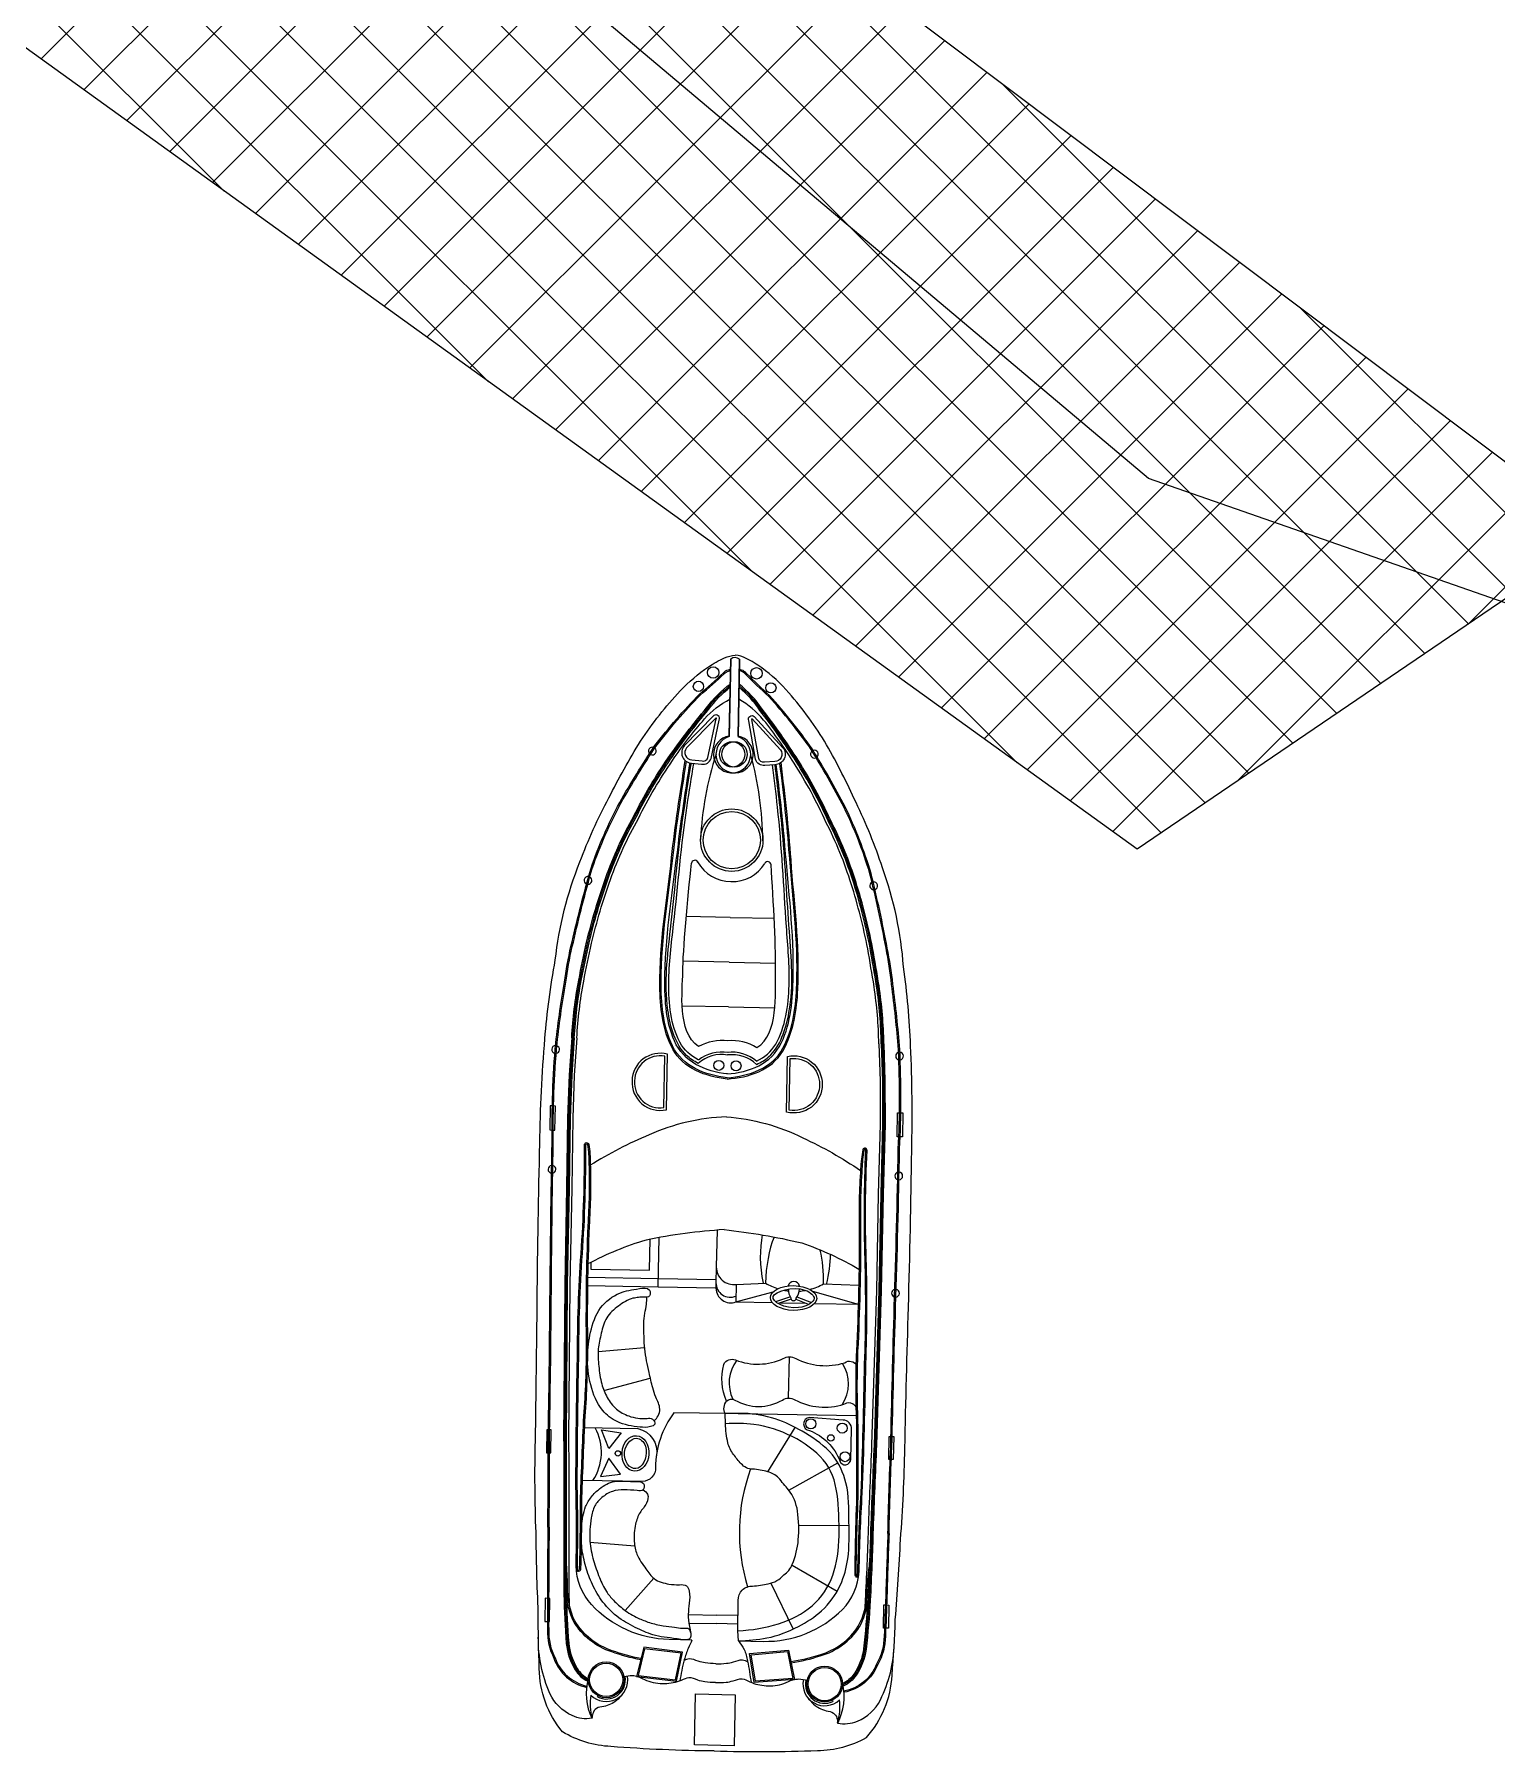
# Model space of a CAD drawing. Header units: metres. Extents: x 284941 to 286951, y 2024447 to 2026344.
# Drawn here: x 285898 to 285986.9, y 2024584 to 2024688.5 of the extents above; entities that cross this region are included whole.
import ezdxf

# ---------------------------------------------------------------- set-up
doc = ezdxf.new("R2010")
doc.units = ezdxf.units.M
doc.layers.add('PORT', color=5, linetype='Continuous')
doc.layers.add('village', color=3, linetype='Continuous')

msp = doc.modelspace()

# ---------------------------------------------------------------- linework, layer by layer
at = {"color": 32, "true_color": 0xcd6928}
for p, q in [((285940.32, 2024634.75), (285937.62, 2024634.8)), ((285940.32, 2024634.75), (285943.01, 2024634.7)), ((285940.26, 2024632.03), (285937.45, 2024632.08)), ((285940.26, 2024632.03), (285943.07, 2024631.97)), ((285940.21, 2024629.3), (285937.39, 2024629.35)), ((285940.21, 2024629.3), (285943.03, 2024629.24)), ((285935.95, 2024612.75), (285931.64, 2024612.83)), ((285935.94, 2024612.23), (285931.63, 2024612.32)), ((285940.68, 2024612.41), (285940.66, 2024611.34)), ((285940.66, 2024611.34), (285942.92, 2024611.95)), ((285943.98, 2024611.65), (285943.08, 2024611.35)), ((285944.03, 2024611.51), (285943.24, 2024611.24)), ((285944.31, 2024611.5), (285945.12, 2024611.19)), ((285944.36, 2024611.65), (285945.27, 2024611.3)), ((285945.33, 2024611.99), (285948.11, 2024611.2)), ((285940.66, 2024611.34), (285942.87, 2024611.3)), ((285943.38, 2024611.29), (285944.94, 2024611.26)), ((285945.45, 2024611.25), (285948.11, 2024611.2)), ((285932.28, 2024608.33), (285935.11, 2024608.56)), ((285943.87, 2024605.48), (285943.92, 2024608)), ((285932.63, 2024605.95), (285935.45, 2024606.71)), ((285940.8, 2024604.56), (285947.98, 2024604.42)), ((285942.61, 2024601), (285944.26, 2024603.7)), ((285943.89, 2024599.89), (285946.86, 2024601.54)), ((285944.48, 2024597.76), (285947.54, 2024597.73)), ((285931.78, 2024596.71), (285934.51, 2024596.5)), ((285944.08, 2024595.32), (285946.82, 2024593.73)), ((285933.93, 2024592.55), (285935.67, 2024594.52)), ((285942.79, 2024594.22), (285944.15, 2024591.43)), ((285937.77, 2024592.31), (285939.5, 2024592.28)), ((285937.8, 2024591.79), (285939.49, 2024591.76)), ((285940.78, 2024591.73), (285939.49, 2024591.76)), ((285940.78, 2024592.25), (285939.5, 2024592.28)), ((285932.27, 2024587.37), (285932.23, 2024587.3)), ((285946.53, 2024587.1), (285946.56, 2024587.03))]:
    msp.add_line(p, q, dxfattribs=at)
for points in [[(285939.34, 2024584.01, -0.01736), (285933.06, 2024584.28, -0.12634), (285930.11, 2024585.18, -0.172899), (285928.7, 2024589.03, -0.013884), (285928.64, 2024592.44, -0.008973), (285928.5, 2024597.31, -0.01509), (285928.46, 2024602.88, 0.002245), (285928.57, 2024611.46, -0.003342), (285928.73, 2024620.99, -0.016984), (285929.04, 2024627.36, -0.024546), (285929.67, 2024632.14, -0.067942), (285931.17, 2024638.13, -0.033948), (285932.93, 2024642.02, -0.022001), (285934.86, 2024645.48, -0.042872), (285937.28, 2024648.54, -0.059514), (285938.99, 2024649.99, -0.046364), (285939.97, 2024650.54, -0.104882), (285940.62, 2024650.7, -0.104882)], [(285939.34, 2024584.01, 0.01736), (285945.62, 2024584.04, 0.12634), (285948.6, 2024584.83, 0.172899), (285950.16, 2024588.62, 0.013884), (285950.36, 2024592.02, 0.008973), (285950.68, 2024596.88, 0.01509), (285950.94, 2024602.44, -0.002245), (285951.16, 2024611.02, 0.003342), (285951.36, 2024620.55, 0.016984), (285951.29, 2024626.93, 0.024546), (285950.86, 2024631.73, 0.067942), (285949.58, 2024637.77, 0.033948), (285947.97, 2024641.73, 0.022001), (285946.18, 2024645.26, 0.042872), (285943.89, 2024648.41, 0.059514), (285942.23, 2024649.93, 0.046364), (285941.28, 2024650.51, 0.104882), (285940.62, 2024650.7, 0.104882)], [(285929.21, 2024597.64, 0.006425), (285929.24, 2024602.89, 0.002217), (285929.35, 2024611.45, -0.003368), (285929.48, 2024621.06, -0.024633), (285929.7, 2024627.1, -0.015037), (285930.27, 2024631.06, -0.025439), (285930.69, 2024633.25, -0.013843), (285931.85, 2024637.75, -0.040266), (285933.59, 2024641.74, -0.016729), (285935.73, 2024645.2, -0.029739), (285938.44, 2024648.33, 0.01525), (285939.9, 2024649.63, -0.132389), (285940.2, 2024649.82, -0.028442), (285940.34, 2024649.86, -0.028442)], [(285929.29, 2024597.63, 0.006424), (285929.32, 2024602.89, 0.002217), (285929.43, 2024611.45, -0.003368), (285929.55, 2024621.06, -0.024633), (285929.78, 2024627.09, -0.015038), (285930.35, 2024631.05, -0.025461), (285930.77, 2024633.24, -0.013839), (285931.92, 2024637.73, -0.040238), (285933.66, 2024641.7, -0.016715), (285935.79, 2024645.15, -0.029693), (285938.49, 2024648.28, 0.015234), (285939.95, 2024649.58, -0.134036), (285940.22, 2024649.74, -0.024879), (285940.34, 2024649.78, -0.024879)], [(285949.91, 2024597.24, -0.006424), (285950.08, 2024602.49, -0.002217), (285950.3, 2024611.05, 0.003368), (285950.54, 2024620.65, 0.024633), (285950.55, 2024626.69, 0.015038), (285950.13, 2024630.67, 0.025461), (285949.8, 2024632.87, 0.013839), (285948.82, 2024637.4, 0.040238), (285947.24, 2024641.44, 0.016715), (285945.24, 2024644.97, 0.029693), (285942.66, 2024648.2, -0.015234), (285941.25, 2024649.55, 0.134036), (285940.99, 2024649.73, 0.024879), (285940.87, 2024649.77, 0.024879)], [(285949.98, 2024597.24, -0.006425), (285950.15, 2024602.48, -0.002217), (285950.38, 2024611.05, 0.003368), (285950.62, 2024620.65, 0.024633), (285950.63, 2024626.7, 0.015037), (285950.21, 2024630.68, 0.025439), (285949.87, 2024632.88, 0.013843), (285948.89, 2024637.42, 0.040266), (285947.31, 2024641.47, 0.016729), (285945.3, 2024645.01, 0.029739), (285942.71, 2024648.25, -0.01525), (285941.31, 2024649.6, 0.132389), (285941.01, 2024649.8, 0.028442), (285940.88, 2024649.84, 0.028442)], [(285930.67, 2024627.42, -0.031596), (285931.1, 2024630.93, -0.004928), (285931.58, 2024633.24, -0.02844), (285932.75, 2024637.17, -0.042875), (285934.45, 2024640.92, -0.035347), (285936.55, 2024644.46, -0.024093), (285938.88, 2024647.5, -0.079837), (285940.32, 2024648.95)], [(285930.75, 2024627.42, -0.031592), (285931.18, 2024630.92, -0.004926), (285931.66, 2024633.22, -0.028436), (285932.82, 2024637.14, -0.042895), (285934.52, 2024640.88, -0.035363), (285936.61, 2024644.42, -0.024111), (285938.94, 2024647.45, -0.077658), (285940.32, 2024648.85, -0.077658)], [(285930.83, 2024627.41, -0.031588), (285931.25, 2024630.9, -0.004924), (285931.73, 2024633.2, -0.028433), (285932.89, 2024637.11, -0.042917), (285934.59, 2024640.85, -0.035379), (285936.68, 2024644.37, -0.02413), (285939, 2024647.4, -0.075408), (285940.32, 2024648.75, -0.075408)], [(285930.98, 2024627.41, -0.031581), (285931.4, 2024630.87, -0.00492), (285931.88, 2024633.17, -0.028426), (285933.03, 2024637.06, -0.042959), (285934.73, 2024640.77, -0.035411), (285936.8, 2024644.29, -0.028829), (285938.75, 2024646.83, -0.092336), (285940.3, 2024648.03, -0.080328)], [(285949.36, 2024627.05, 0.031581), (285949.07, 2024630.53, 0.00492), (285948.68, 2024632.84, 0.028426), (285947.68, 2024636.78, 0.042959), (285946.14, 2024640.55, 0.035411), (285944.2, 2024644.14, 0.028829), (285942.35, 2024646.76, 0.092336), (285940.84, 2024648.02, 0.080328)], [(285949.67, 2024627.06, 0.031596), (285949.37, 2024630.58, 0.004928), (285948.98, 2024632.9, 0.02844), (285947.97, 2024636.87, 0.042875), (285946.41, 2024640.69, 0.035347), (285944.45, 2024644.31, 0.024093), (285942.25, 2024647.43, 0.079837), (285940.86, 2024648.94)], [(285949.59, 2024627.06, 0.031592), (285949.3, 2024630.57, 0.004926), (285948.91, 2024632.89, 0.028436), (285947.9, 2024636.85, 0.042895), (285946.34, 2024640.65, 0.035363), (285944.39, 2024644.27, 0.024111), (285942.18, 2024647.39, 0.077658), (285940.86, 2024648.84, 0.077658)], [(285949.51, 2024627.05, 0.031588), (285949.22, 2024630.56, 0.004924), (285948.83, 2024632.87, 0.028433), (285947.83, 2024636.83, 0.042917), (285946.27, 2024640.62, 0.035379), (285944.33, 2024644.23, 0.02413), (285942.12, 2024647.34, 0.075408), (285940.86, 2024648.74, 0.075408)], [(285937.95, 2024644.13), (285938.57, 2024644.08, 0.382221), (285939.15, 2024644.42), (285939.65, 2024646.76, 0.786544), (285939.32, 2024647.03), (285937.52, 2024645.19, 0.616464), (285937.95, 2024644.13, 3.844907)], [(285943.04, 2024644.04), (285942.42, 2024644, -0.382221), (285941.86, 2024644.37), (285941.44, 2024646.72, -0.786544), (285941.78, 2024646.98), (285943.52, 2024645.07, -0.616464), (285943.04, 2024644.04, -3.844907)], [(285930.67, 2024627.42), (285930.52, 2024625.16), (285930.42, 2024622.54), (285930.36, 2024618.27), (285930.25, 2024612.4), (285930.18, 2024603, -0.002601), (285930.19, 2024597.89, 0.004411), (285930.2, 2024593.54, 0.013009), (285930.34, 2024590.55, 0.113396), (285930.88, 2024588.95, 0.146005), (285931.65, 2024588.26, 1.595219)], [(285930.75, 2024627.42), (285930.6, 2024625.16), (285930.49, 2024622.54), (285930.44, 2024618.27), (285930.33, 2024612.4), (285930.25, 2024603, -0.002601), (285930.27, 2024597.89, 0.004411), (285930.27, 2024593.54, 0.013003), (285930.42, 2024590.56, 0.113337), (285930.94, 2024588.99, 0.144821), (285931.66, 2024588.34, 0.138987)], [(285930.83, 2024627.41), (285930.68, 2024625.15), (285930.57, 2024622.54), (285930.52, 2024618.27), (285930.4, 2024612.4), (285930.33, 2024603, -0.002601), (285930.34, 2024597.89, 0.00441), (285930.35, 2024593.54, 0.012997), (285930.49, 2024590.57, 0.113276), (285931.01, 2024589.03, 0.142458), (285931.68, 2024588.41, 0.142458)], [(285930.98, 2024627.4), (285930.83, 2024625.14), (285930.73, 2024622.53), (285930.67, 2024618.26), (285930.56, 2024612.4), (285930.48, 2024603, -0.002601), (285930.5, 2024597.88, 0.00441), (285930.5, 2024593.55, 0.002867), (285930.52, 2024592.89, 0.002867)], [(285949.51, 2024627.05), (285949.58, 2024624.79), (285949.58, 2024622.17), (285949.47, 2024617.9), (285949.36, 2024612.04), (285949.07, 2024602.63, 0.002601), (285948.86, 2024597.53, -0.00441), (285948.68, 2024593.19, -0.012997), (285948.43, 2024590.22, -0.113276), (285947.85, 2024588.7, -0.142458), (285947.15, 2024588.11, -0.142458)], [(285949.59, 2024627.05), (285949.66, 2024624.79), (285949.66, 2024622.17), (285949.55, 2024617.9), (285949.44, 2024612.03), (285949.15, 2024602.63, 0.002601), (285948.94, 2024597.53, -0.004411), (285948.76, 2024593.19, -0.013003), (285948.5, 2024590.21, -0.113337), (285947.92, 2024588.66, -0.144821), (285947.17, 2024588.04, -0.138987)], [(285949.67, 2024627.06), (285949.73, 2024624.79), (285949.74, 2024622.17), (285949.63, 2024617.9), (285949.51, 2024612.03), (285949.22, 2024602.63, 0.002601), (285949.01, 2024597.52, -0.004411), (285948.84, 2024593.18, -0.013009), (285948.58, 2024590.2, -0.113396), (285947.98, 2024588.62, -0.146005), (285947.19, 2024587.96, -1.595219)], [(285936.43, 2024623.04), (285936.49, 2024626.42, 0.483063), (285934.34, 2024624.81, 0.50024), (285936.43, 2024623.04, 0.418424)], [(285943.75, 2024622.9), (285943.81, 2024626.28, -0.483063), (285945.91, 2024624.59, -0.50024), (285943.75, 2024622.9, -0.418424)], [(285949.36, 2024627.05), (285949.43, 2024624.79), (285949.43, 2024622.17), (285949.32, 2024617.9), (285949.21, 2024612.04), (285948.92, 2024602.64, 0.002601), (285948.71, 2024597.53, -0.00441), (285948.53, 2024593.2, -0.002867), (285948.49, 2024592.55, -0.002867)], [(285940.08, 2024622.61, 0.096403), (285935.39, 2024621.51, 0.040538), (285931.8, 2024619.66, 1.92312)], [(285940.08, 2024622.61, -0.096403), (285944.73, 2024621.33, -0.040538), (285948.25, 2024619.34, -1.92312)], [(285937.99, 2024590.76), (285936.6, 2024590.79, -0.202722), (285931.87, 2024592.92, -0.178768), (285930.94, 2024595.27, 0.010028), (285930.93, 2024600.04, -0.005356), (285931.02, 2024607.92, -0.016605), (285931.24, 2024614.29, 0.018921), (285931.45, 2024620.9, -0.925873), (285931.71, 2024620.93, -0.041202), (285931.8, 2024619.75, -0.024461), (285931.73, 2024615.96, 0.012888), (285931.63, 2024608.66, -0.019359), (285931.47, 2024604.39, 0.002375), (285931.27, 2024599.45, -0.006386), (285931.24, 2024596.3, -0.013656), (285931.2, 2024595.04, -0.862706), (285930.96, 2024595.02, 0.648089)], [(285931.03, 2024595.03, -0.016488), (285931.02, 2024595.27, 0.010023), (285931.01, 2024600.04, -0.005356), (285931.1, 2024607.92, -0.016607), (285931.32, 2024614.28, 0.018921), (285931.53, 2024620.9, 0.01143), (285931.53, 2024620.9, -0.913283), (285931.63, 2024620.92, -0.041174), (285931.72, 2024619.75, -0.024478), (285931.65, 2024615.97, 0.012889), (285931.55, 2024608.66, -0.019362), (285931.39, 2024604.39, 0.002377), (285931.19, 2024599.45, -0.006391), (285931.16, 2024596.3, -0.013664), (285931.12, 2024595.05, 0.000701), (285931.12, 2024595.05, -0.819976), (285931.03, 2024595.03, -0.819976)], [(285940.81, 2024590.71), (285942.33, 2024590.68, 0.202722), (285947.15, 2024592.62, 0.178768), (285948.16, 2024594.94, -0.010028), (285948.35, 2024599.71, 0.005356), (285948.57, 2024607.58, 0.016605), (285948.59, 2024613.95, -0.018921), (285948.64, 2024620.56, 0.925873), (285948.39, 2024620.61, 0.041202), (285948.25, 2024619.44, 0.024461), (285948.17, 2024615.65, -0.012888), (285947.99, 2024608.35, 0.019359), (285947.99, 2024604.07, -0.002375), (285947.99, 2024599.13, 0.006386), (285947.91, 2024595.98, 0.013656), (285947.9, 2024594.72, 0.862706), (285948.14, 2024594.69, -0.648089)], [(285948.06, 2024594.7, 0.016488), (285948.08, 2024594.94, -0.010023), (285948.28, 2024599.71, 0.005356), (285948.49, 2024607.58, 0.016607), (285948.52, 2024613.95, -0.018921), (285948.57, 2024620.57, -0.01143), (285948.57, 2024620.57, 0.913283), (285948.46, 2024620.59, 0.041174), (285948.33, 2024619.43, 0.024478), (285948.25, 2024615.65, -0.012889), (285948.07, 2024608.34, 0.019362), (285948.07, 2024604.07, -0.002377), (285948.07, 2024599.12, 0.006391), (285947.98, 2024595.98, 0.013664), (285947.97, 2024594.72, -0.000701), (285947.97, 2024594.72, 0.819976), (285948.06, 2024594.7, 0.819976)], [(285939.95, 2024615.74, 0.033687), (285935.2, 2024615.11, 0.051879), (285931.66, 2024613.65, 1.92312)], [(285939.52, 2024615.69), (285939.47, 2024613.47, 0.462925), (285940.68, 2024612.41), (285942.47, 2024612.48)], [(285939.95, 2024615.74, -0.033687), (285944.67, 2024614.93, -0.051879), (285948.15, 2024613.33, -1.92312)], [(285939.47, 2024613.47), (285939.45, 2024612.51, 0.545737), (285940.67, 2024611.7, 0.282905)], [(285939.45, 2024612.51), (285939.45, 2024612.17, 0.516839), (285940.66, 2024611.34, 0.282905)], [(285940.09, 2024605.31, -0.164009), (285939.92, 2024607.53, -0.407559), (285940.64, 2024607.81, 0.20466), (285943.54, 2024607.89, -0.28657), (285944.3, 2024607.9, 0.198759), (285947.28, 2024607.64, -0.45148), (285948.01, 2024607.48, -1.463971)], [(285940.01, 2024604.54, -0.291269), (285940.1, 2024605.32, -0.299867), (285940.6, 2024605.37, 0.273478), (285943.49, 2024605.37, -0.28657), (285944.25, 2024605.38, 0.198759), (285947.23, 2024605.11, -0.45148), (285947.96, 2024604.96, -1.463971)], [(285940.01, 2024604.54), (285936.89, 2024604.6, 0.158322), (285935.77, 2024601.26, -0.417676), (285934.98, 2024600.41), (285931.31, 2024600.48)], [(285940.81, 2024590.71), (285940.77, 2024591.32), (285940.8, 2024593.17, -0.448043), (285941.68, 2024594.04, 0.025561), (285942.63, 2024594.18, 0.15676), (285943.58, 2024594.72, 0.144288), (285944.09, 2024595.36, 0.079427), (285944.46, 2024596.87, 0.054179), (285944.41, 2024598.61, 0.127294), (285943.87, 2024599.91, -0.025195), (285943.26, 2024600.64, 0.112656), (285942.6, 2024601, 0.061652), (285941.68, 2024601.16, -0.222278), (285940.99, 2024601.49, -0.049109), (285940.52, 2024602.06, -0.09997), (285940.17, 2024602.76, -0.045992), (285940.03, 2024603.93), (285940.01, 2024604.54)], [(285931.44, 2024603.69), (285934.7, 2024603.63, -0.406088), (285935.82, 2024601.98)], [(285929.21, 2024597.64, -0.002942), (285929.19, 2024593.82, 0.002013), (285929.2, 2024591.39, 0.130442), (285929.59, 2024589.65, 0.261246), (285931.59, 2024587.88, 0.209197)], [(285929.29, 2024597.64, -0.002941), (285929.27, 2024593.82, 0.002014), (285929.27, 2024591.39, 0.130992), (285929.66, 2024589.68, 0.261832), (285931.6, 2024587.96, 0.261832)], [(285949.91, 2024597.24, 0.002941), (285949.78, 2024593.42, -0.002014), (285949.68, 2024590.99, -0.130992), (285949.22, 2024589.3, -0.261832), (285947.22, 2024587.65, -0.261832)], [(285949.98, 2024597.24, 0.002942), (285949.85, 2024593.42, -0.002013), (285949.76, 2024590.99, -0.130442), (285949.29, 2024589.27, -0.261246), (285947.23, 2024587.58, -0.209197)], [(285934.88, 2024589.63, -0.043334), (285933.14, 2024590.11, -0.18333), (285930.86, 2024591.93, -0.123985), (285930.42, 2024594.04, 0.015377), (285930.34, 2024595.56)], [(285944, 2024589.46, 0.043334), (285945.77, 2024589.87, 0.18333), (285948.11, 2024591.6, 0.123985), (285948.64, 2024593.69, -0.015377), (285948.77, 2024595.2)], [(285934.87, 2024589.56, -0.043195), (285933.11, 2024590.04, -0.183415), (285930.79, 2024591.9, -0.094511), (285930.35, 2024593.52)], [(285944.02, 2024589.38, 0.043195), (285945.79, 2024589.8, 0.183415), (285948.18, 2024591.56, 0.094511), (285948.68, 2024593.16)], [(285931.9, 2024586, -0.164393), (285930.7, 2024586.17, -0.188684), (285929.35, 2024587.51, -0.10758), (285928.64, 2024590.93)], [(285946.85, 2024585.71, 0.164393), (285948.05, 2024585.83, 0.188684), (285949.45, 2024587.12, 0.10758), (285950.3, 2024590.52)]]:
    msp.add_lwpolyline(points, format="xyb", dxfattribs=at)
for points in [[(285940.26, 2024645.79), (285940.35, 2024650.48)], [(285940.35, 2024650.48), (285940.26, 2024645.75)], [(285940.89, 2024650.47), (285940.8, 2024645.74)], [(285940.8, 2024645.78), (285940.89, 2024650.47)], [(285929.49, 2024623.27), (285929.36, 2024623.27), (285929.33, 2024621.81), (285929.47, 2024621.8)], [(285929.55, 2024621.8), (285929.65, 2024621.8), (285929.68, 2024623.26), (285929.57, 2024623.27)], [(285950.57, 2024621.4), (285950.47, 2024621.4), (285950.5, 2024622.86), (285950.61, 2024622.86)], [(285950.69, 2024622.86), (285950.82, 2024622.85), (285950.79, 2024621.39), (285950.65, 2024621.4)], [(285931.83, 2024613.74), (285931.83, 2024613.34), (285935.41, 2024613.27), (285935.45, 2024615.16)], [(285939.45, 2024612.17), (285935.94, 2024612.23), (285936, 2024615.26)], [(285939.46, 2024612.68), (285935.95, 2024612.75)], [(285946, 2024612.44), (285948.14, 2024612.37)], [(285929.25, 2024603.56), (285929.15, 2024603.56), (285929.13, 2024602.16), (285929.24, 2024602.16)], [(285929.32, 2024602.16), (285929.4, 2024602.16), (285929.43, 2024603.56), (285929.33, 2024603.56)], [(285950.05, 2024601.76), (285949.97, 2024601.76), (285949.99, 2024603.16), (285950.09, 2024603.16)], [(285950.17, 2024603.16), (285950.27, 2024603.16), (285950.24, 2024601.76), (285950.12, 2024601.76)], [(285929.19, 2024593.29), (285929.05, 2024593.3), (285929.03, 2024591.88), (285929.19, 2024591.88)], [(285929.27, 2024591.88), (285929.32, 2024591.88), (285929.35, 2024593.29), (285929.27, 2024593.29)], [(285949.7, 2024591.48), (285949.65, 2024591.49), (285949.67, 2024592.9), (285949.76, 2024592.9)], [(285949.83, 2024592.9), (285949.97, 2024592.89), (285949.94, 2024591.48), (285949.78, 2024591.48)]]:
    msp.add_lwpolyline(points, dxfattribs=at)
for points in [[(285937.97, 2024644.33), (285938.6, 2024644.27, 0.383069), (285938.96, 2024644.47), (285939.47, 2024646.83, 0.853636), (285939.44, 2024646.88), (285937.66, 2024645.06, 0.613527)], [(285943.03, 2024644.23), (285942.4, 2024644.19, -0.383069), (285942.05, 2024644.41), (285941.63, 2024646.79, -0.853636), (285941.66, 2024646.84), (285943.37, 2024644.95, -0.613527)], [(285936.28, 2024623.17), (285936.34, 2024626.3, 0.460147), (285934.49, 2024624.8, 0.47706)], [(285943.91, 2024623.02), (285943.97, 2024626.15, -0.460147), (285945.75, 2024624.59, -0.47706)], [(285945.14, 2024604.31, 0.917705), (285945.14, 2024603.52, -0.209704), (285946.98, 2024601.67, 0.850912), (285947.65, 2024601.76), (285947.69, 2024603.6, 0.435659), (285947.19, 2024604.15)]]:
    msp.add_lwpolyline(points, format="xyb", close=True, dxfattribs=at)
for points in [[(285932.93, 2024602.42), (285932.49, 2024603.56), (285933.69, 2024603.38)], [(285932.92, 2024601.83), (285932.43, 2024600.72), (285933.64, 2024600.85)], [(285937.05, 2024588.26), (285937.42, 2024590.02), (285935.05, 2024590.32), (285934.62, 2024588.55)], [(285936.99, 2024588.34), (285937.33, 2024589.96), (285935.11, 2024590.23), (285934.72, 2024588.61)], [(285941.78, 2024588.17), (285941.49, 2024589.94), (285943.87, 2024590.15), (285944.22, 2024588.36)], [(285941.85, 2024588.25), (285941.58, 2024589.87), (285943.8, 2024590.07), (285944.13, 2024588.43)], [(285938.14, 2024584.38), (285938.2, 2024587.48), (285940.61, 2024587.43), (285940.55, 2024584.33)]]:
    msp.add_lwpolyline(points, close=True, dxfattribs=at)
for centre, radius in [((285938.38, 2024648.81), 0.313), ((285939.28, 2024649.65), 0.349), ((285941.92, 2024649.6), 0.349), ((285942.79, 2024648.72), 0.313), ((285940.43, 2024644.67), 0.771), ((285940.58, 2024644.67), 0.771), ((285940.41, 2024639.45), 1.9), ((285940.41, 2024639.45), 1.9), ((285940.41, 2024639.45), 1.74), ((285940.41, 2024639.45), 1.74), ((285939.62, 2024625.74), 0.305), ((285940.67, 2024625.71), 0.305), ((285945.22, 2024603.92), 0.304), ((285946.44, 2024603.06), 0.197), ((285947.13, 2024603.66), 0.304), ((285933.48, 2024602.12), 0.163), ((285947.3, 2024601.92), 0.304), ((285932.77, 2024588.34), 1.09), ((285932.77, 2024588.34), 1.01), ((285946.06, 2024588.08), 1.09), ((285946.06, 2024588.08), 1.01)]:
    msp.add_circle(centre, radius, dxfattribs=at)
for centre, radius, start, end in [((285940.61, 2024650.1), 0.456, 52.8017, 124.987), ((285940.61, 2024650.1), 0.456, 52.8017, 124.987), ((285935.58, 2024644.87), 0.237, 69.1248, 224.2668), ((285935.58, 2024644.87), 0.237, 242.9046, 50.487), ((285940.43, 2024644.67), 1.13, 98.7783, 71.2279), ((285940.58, 2024644.67), 1.13, 106.5608, 79.0104), ((285945.44, 2024644.68), 0.237, 127.3017, 294.8841), ((285945.44, 2024644.68), 0.237, 313.5219, 108.6639), ((285958.63, 2024638.54), 20.14, 162.2217, 177.2925), ((285922.16, 2024639.24), 20.14, 0.4962, 15.567), ((285938.16, 2024638.02), 0.202, 28.089, 174.5567), ((285940.33, 2024639.22), 2.28, 208.8336, 270.6347), ((285940.47, 2024639.21), 2.28, 267.154, 328.9551), ((285942.6, 2024637.94), 0.202, 3.232, 149.6997), ((285931.66, 2024637), 0.237, 80.5102, 248.6059), ((285931.66, 2024637), 0.237, 267.2409, 61.8751), ((285949.05, 2024636.67), 0.237, 115.9136, 270.5478), ((285949.05, 2024636.67), 0.237, 289.1828, 97.2785), ((285939.83, 2024624.37), 2.89, 83.1679, 119.7702), ((285940.4, 2024624.36), 2.89, 58.0185, 94.6208), ((285929.69, 2024626.71), 0.237, 90.2139, 260.6205), ((285929.69, 2024626.71), 0.237, 279.2794, 71.555), ((285939.79, 2024624.25), 2.3, 80.1828, 127.9326), ((285939.79, 2024624.25), 2.15, 80.1828, 131.3899), ((285940.44, 2024624.24), 2.3, 49.8561, 97.6059), ((285940.44, 2024624.24), 2.15, 46.3988, 97.6059), ((285950.62, 2024626.31), 0.237, 106.2337, 258.5093), ((285950.62, 2024626.31), 0.237, 277.1682, 87.5748), ((285929.47, 2024619.41), 0.237, 93.9245, 264.0236), ((285929.47, 2024619.41), 0.237, 282.6837, 75.2643), ((285950.57, 2024619.01), 0.237, 102.5244, 255.105), ((285950.57, 2024619.01), 0.237, 273.7651, 83.8643), ((285944.27, 2024615.54), 3.55, 239.5193, 252.8703), ((285944.18, 2024612.24), 0.347, 9.6967, 168.0422), ((285944.27, 2024615.54), 3.55, 284.3286, 299.0844), ((285944.27, 2024615.54), 3.55, 258.8435, 263.0834), ((285945.07, 2024612.21), 1.24, 175.0098, 175.2791), ((285945.07, 2024612.21), 1.24, 184.4969, 210.4897), ((285944.17, 2024611.58), 0.166, 178.8944, 358.8944), ((285943.29, 2024612.24), 1.24, 327.299, 354.9391), ((285944.27, 2024615.54), 3.55, 273.7968, 280.1362), ((285943.29, 2024612.24), 1.24, 2.5096, 2.7789), ((285950.37, 2024611.87), 0.237, 100.1164, 256.3655), ((285950.37, 2024611.87), 0.237, 274.9897, 81.4922), ((285942.49, 2024606.41), 2.24, 142.0944, 206.2985), ((285945.28, 2024606.35), 2.24, 325.5188, 33.6663), ((285929.36, 2024602.2), 3.12, 326.3629, 28.2504), ((285952.04, 2024597.32), 11.17, 159.7939, 197.2665), ((285935.08, 2024587.5), 3.52, 164.89, 205.2256), ((285932.77, 2024588.34), 1.32, 224.6669, 9.5685), ((285932.77, 2024588.34), 1.17, 242.6187, 9.5685), ((285935.31, 2024586.86), 3.52, 171.0197, 194.2523), ((285946.06, 2024588.08), 1.32, 168.2202, 313.1218), ((285946.06, 2024588.08), 1.17, 168.2202, 295.17), ((285943.73, 2024587.33), 3.52, 332.5631, 12.8987), ((285943.47, 2024586.71), 3.52, 343.5364, 6.769)]:
    msp.add_arc(centre, radius, start, end, dxfattribs=at)
for start_param, end_param in [(0.830012, 1.576846), (4.712389, 5.232342)]:
    msp.add_ellipse((285944.23, 2024612.47), major_axis=(0.08, 4.14), ratio=0.425319, start_param=start_param, end_param=end_param, dxfattribs=at)
for centre, major_axis, ratio in [((285944.17, 2024611.58), (1.41, -0.03), 0.533092), ((285934.55, 2024602.12), (0.07, 1.08), 0.758117)]:
    msp.add_ellipse(centre, major_axis=major_axis, ratio=ratio, dxfattribs=at)
for points, knots in [([(285940.13, 2024624.91), (285938.82, 2024625.05), (285937.45, 2024625.54), (285936.18, 2024627.93), (285936.05, 2024629.33), (285936.01, 2024633.26), (285936.47, 2024635.77), (285936.96, 2024640.33), (285937.26, 2024642.27), (285937.58, 2024644.29)], [0, 0, 0, 0, 0.0462196, 0.0462196, 0.0924392, 0.0924392, 0.1947325, 0.1947325, 0.2709084, 0.2709084, 0.2709084, 0.2709084]), ([(285940.13, 2024624.99), (285938.79, 2024625.13), (285937.41, 2024625.68), (285936.2, 2024628.16), (285936.11, 2024629.58), (285936.12, 2024633.54), (285936.57, 2024636.06), (285937.07, 2024640.5), (285937.35, 2024642.33), (285937.65, 2024644.23)], [0, 0, 0, 0, 0.0480884, 0.0480884, 0.0961768, 0.0961768, 0.1985377, 0.1985377, 0.2704106, 0.2704106, 0.2704106, 0.2704106]), ([(285938.37, 2024625.86), (285938.11, 2024626), (285937.07, 2024626.67), (285936.15, 2024629.85), (285936.77, 2024634.36), (285937.19, 2024639.41), (285937.73, 2024642.76), (285937.95, 2024644.13)], [0.0234044, 0.0234044, 0.0234044, 0.0234044, 0.0350942, 0.0739111, 0.138251, 0.2165713, 0.2709084, 0.2709084, 0.2709084, 0.2709084]), ([(285940.16, 2024625.22), (285938.78, 2024625.36), (285937.48, 2024625.95), (285936.36, 2024628.5), (285936.32, 2024629.96), (285936.4, 2024633.98), (285936.84, 2024636.56), (285937.36, 2024640.86), (285937.61, 2024642.51), (285937.87, 2024644.15)], [0, 0, 0, 0, 0.0508337, 0.0508337, 0.1016674, 0.1016674, 0.2060328, 0.2060328, 0.2709084, 0.2709084, 0.2709084, 0.2709084]), ([(285938.37, 2024626.07), (285937.9, 2024626.33), (285937.51, 2024626.67), (285936.7, 2024628.17), (285936.57, 2024629.54), (285936.58, 2024631.95), (285936.74, 2024633.13), (285937.14, 2024636.73), (285937.34, 2024639.17), (285937.82, 2024642.41), (285937.96, 2024643.26), (285938.1, 2024644.11)], [0.0248254, 0.0248254, 0.0248254, 0.0248254, 0.0474598, 0.0474598, 0.0949196, 0.0949196, 0.1423794, 0.1423794, 0.237299, 0.237299, 0.2709084, 0.2709084, 0.2709084, 0.2709084]), ([(285940.11, 2024625.22), (285941.49, 2024625.31), (285942.81, 2024625.84), (285944.03, 2024628.35), (285944.12, 2024629.81), (285944.2, 2024633.83), (285943.86, 2024636.43), (285943.51, 2024640.75), (285943.32, 2024642.4), (285943.12, 2024644.05)], [0, 0, 0, 0, 0.0508337, 0.0508337, 0.1016674, 0.1016674, 0.2060328, 0.2060328, 0.2709084, 0.2709084, 0.2709084, 0.2709084]), ([(285940.12, 2024624.99), (285941.47, 2024625.07), (285942.87, 2024625.57), (285944.18, 2024628), (285944.32, 2024629.42), (285944.46, 2024633.38), (285944.11, 2024635.91), (285943.78, 2024640.37), (285943.58, 2024642.21), (285943.34, 2024644.12)], [0, 0, 0, 0, 0.0480884, 0.0480884, 0.0961768, 0.0961768, 0.1985377, 0.1985377, 0.2704106, 0.2704106, 0.2704106, 0.2704106]), ([(285940.13, 2024624.91), (285941.44, 2024625), (285942.83, 2024625.44), (285944.19, 2024627.78), (285944.37, 2024629.16), (285944.56, 2024633.1), (285944.2, 2024635.62), (285943.88, 2024640.2), (285943.66, 2024642.15), (285943.41, 2024644.17)], [0, 0, 0, 0, 0.0462196, 0.0462196, 0.0924392, 0.0924392, 0.1947325, 0.1947325, 0.2709084, 0.2709084, 0.2709084, 0.2709084]), ([(285941.92, 2024625.8), (285942.19, 2024625.92), (285943.25, 2024626.55), (285944.29, 2024629.69), (285943.84, 2024634.22), (285943.62, 2024639.29), (285943.21, 2024642.66), (285943.05, 2024644.04)], [0.0234044, 0.0234044, 0.0234044, 0.0234044, 0.0350942, 0.0739111, 0.138251, 0.2165713, 0.2709084, 0.2709084, 0.2709084, 0.2709084]), ([(285941.92, 2024626), (285942.41, 2024626.24), (285942.81, 2024626.56), (285943.67, 2024628.04), (285943.86, 2024629.4), (285943.94, 2024631.81), (285943.82, 2024632.99), (285943.57, 2024636.61), (285943.46, 2024639.05), (285943.1, 2024642.31), (285943, 2024643.16), (285942.89, 2024644.02)], [0.0248254, 0.0248254, 0.0248254, 0.0248254, 0.0474598, 0.0474598, 0.0949196, 0.0949196, 0.1423794, 0.1423794, 0.237299, 0.237299, 0.2709084, 0.2709084, 0.2709084, 0.2709084]), ([(285938.39, 2024626.88), (285937.07, 2024627.79), (285937.42, 2024630.24), (285937.44, 2024632.7), (285937.73, 2024635.92), (285937.96, 2024638.05)], [0.0313661, 0.0313661, 0.0313661, 0.0313661, 0.1084744, 0.1084744, 0.1920729, 0.1920729, 0.1920729, 0.1920729]), ([(285941.94, 2024626.82), (285943.29, 2024627.67), (285943.03, 2024630.14), (285943.11, 2024632.59), (285942.95, 2024635.82), (285942.8, 2024637.95)], [0.0313661, 0.0313661, 0.0313661, 0.0313661, 0.1084744, 0.1084744, 0.1920729, 0.1920729, 0.1920729, 0.1920729]), ([(285945.42, 2024611.55), (285945.43, 2024611.71), (285945.24, 2024611.93), (285944.13, 2024612.31), (285943.02, 2024611.98), (285942.83, 2024611.36), (285943.63, 2024610.9), (285945.04, 2024611.06), (285945.42, 2024611.35), (285945.42, 2024611.55)], [0, 0, 0, 0, 1.031451, 1.031451, 2.992455, 2.992455, 4.95346, 4.95346, 6.283185, 6.283185, 6.283185, 6.283185]), ([(285934.61, 2024603.05), (285934.25, 2024603.07), (285933.85, 2024602.55), (285933.92, 2024601.44), (285934.35, 2024601.08), (285935.07, 2024601.37), (285935.33, 2024602.07), (285935.05, 2024602.85), (285934.83, 2024603.03), (285934.61, 2024603.05)], [0, 0, 0, 0, 1.743273, 1.743273, 3.486547, 3.486547, 5.22982, 5.22982, 6.283185, 6.283185, 6.283185, 6.283185]), ([(285940.77, 2024591.32), (285942.53, 2024591.42), (285944.11, 2024591.85), (285946.48, 2024593.85), (285946.93, 2024595.4), (285946.94, 2024598.82), (285946.95, 2024600.61), (285945, 2024602.85), (285943.33, 2024603.67), (285941.2, 2024603.96), (285940.64, 2024603.95), (285940.03, 2024603.93)], [0, 0, 0, 0, 0.0684102, 0.0684102, 0.1368204, 0.1368204, 0.2052306, 0.2052306, 0.2736407, 0.2736407, 0.2974604, 0.2974604, 0.2974604, 0.2974604]), ([(285939.44, 2024589.32), (285939.22, 2024589.33), (285938.86, 2024589.34), (285938.33, 2024589.47), (285937.89, 2024589.68), (285937.61, 2024589.56), (285937.51, 2024589.52)], [0, 0, 0, 0, 0.00840925, 0.01405459, 0.02148076, 0.02583256, 0.02583256, 0.02583256, 0.02583256]), ([(285939.44, 2024589.32), (285939.66, 2024589.32), (285940.02, 2024589.32), (285940.55, 2024589.42), (285941, 2024589.62), (285941.27, 2024589.49), (285941.38, 2024589.44)], [0, 0, 0, 0, 0.00840925, 0.01405459, 0.02148076, 0.02583256, 0.02583256, 0.02583256, 0.02583256])]:
    msp.add_open_spline(points, degree=3, knots=knots, dxfattribs=at)
for points in [[(285942.26, 2024615.43), (285942.11, 2024614.55), (285942.09, 2024613.54), (285942.32, 2024612.49)], [(285946.4, 2024614.25), (285946.39, 2024613.66), (285946.32, 2024613.04), (285946.16, 2024612.41)]]:
    msp.add_open_spline(points, degree=3, dxfattribs=at)
for points in [[(285934.74, 2024611.62), (285935.04, 2024611.63), (285935.41, 2024611.71), (285935.4, 2024612.06), (285934.79, 2024612.15), (285933.6, 2024611.88), (285932.43, 2024610.98), (285931.82, 2024609.5), (285931.63, 2024608.04), (285931.83, 2024606.29), (285932.56, 2024604.74), (285933.43, 2024604.06), (285934.83, 2024603.72), (285935.46, 2024603.75), (285935.72, 2024603.91), (285935.59, 2024604.21), (285935.26, 2024604.25), (285934.14, 2024604.4), (285933.39, 2024604.82), (285932.83, 2024605.53), (285932.5, 2024606.35), (285932.32, 2024607.43), (285932.29, 2024608.48), (285932.47, 2024609.43), (285932.81, 2024610.38), (285933.51, 2024611.09), (285934.4, 2024611.56), (285934.74, 2024611.62)], [(285935.69, 2024604.1), (285935.93, 2024604.41), (285936.03, 2024604.82), (285935.79, 2024605.54), (285935.6, 2024606.11), (285935.38, 2024607.05), (285935.12, 2024608.48), (285935.07, 2024609.24), (285935.06, 2024610.03), (285935.12, 2024610.65), (285935.22, 2024611.2), (285935.24, 2024611.63)], [(285940.81, 2024590.71), (285942.55, 2024590.89), (285944.47, 2024591.59), (285945.87, 2024592.54), (285947.02, 2024594.12), (285947.47, 2024595.71), (285947.54, 2024597.96), (285947.36, 2024600.32), (285946.53, 2024602.03), (285944.89, 2024603.35), (285943.28, 2024604.14), (285941.41, 2024604.54), (285940.01, 2024604.54)], [(285935.02, 2024599.91), (285935.29, 2024599.63), (285935.22, 2024599.09), (285934.83, 2024598.52), (285934.56, 2024597.82), (285934.48, 2024596.75), (285934.64, 2024595.98), (285935.19, 2024595.09), (285935.69, 2024594.5), (285936.59, 2024594.17), (285937.22, 2024594.13), (285937.66, 2024594.06), (285937.82, 2024593.74), (285937.82, 2024593), (285937.83, 2024591.58), (285937.87, 2024590.87), (285937.08, 2024590.83), (285935.61, 2024591.08), (285934.54, 2024591.53), (285933.41, 2024592.21), (285932.47, 2024593.21), (285931.87, 2024594.28), (285931.49, 2024595.36), (285931.28, 2024596.49), (285931.28, 2024597.69), (285931.52, 2024598.88), (285931.87, 2024599.47), (285932.37, 2024599.97), (285933.28, 2024600.41), (285933.88, 2024600.43), (285934.63, 2024600.41), (285935.04, 2024600.29), (285935.02, 2024599.91), (285934.66, 2024599.86), (285933.85, 2024599.9), (285933.15, 2024599.81), (285932.51, 2024599.43), (285932.08, 2024598.93), (285931.86, 2024598.19), (285931.78, 2024596.78), (285932, 2024595.61), (285932.36, 2024594.57), (285932.78, 2024593.72), (285933.21, 2024593.19), (285933.84, 2024592.62), (285934.71, 2024592.1), (285935.4, 2024591.83), (285936.24, 2024591.63), (285936.93, 2024591.54), (285937.43, 2024591.49), (285937.8, 2024591.44), (285937.9, 2024591.23)], [(285937.99, 2024590.76), (285937.76, 2024590.25), (285937.52, 2024589.56), (285937.25, 2024588.26)], [(285940.81, 2024590.71), (285941.16, 2024590.19), (285941.37, 2024589.48), (285941.59, 2024588.18)], [(285939.42, 2024588.17), (285938.77, 2024588.22), (285938.35, 2024588.32), (285937.8, 2024588.46), (285937.34, 2024588.3), (285936.33, 2024588.1), (285935.25, 2024588.28), (285934.71, 2024588.52), (285934.36, 2024588.58), (285933.85, 2024588.52)], [(285939.42, 2024588.17), (285940.06, 2024588.19), (285940.49, 2024588.28), (285941.04, 2024588.4), (285941.5, 2024588.22), (285942.5, 2024587.98), (285943.58, 2024588.12), (285944.13, 2024588.34), (285944.49, 2024588.39), (285945, 2024588.3)], [(285933.74, 2024587.44), (285933.4, 2024587.09), (285932.62, 2024586.72), (285932.17, 2024586.6), (285931.95, 2024586.29), (285931.9, 2024586)], [(285945.06, 2024587.22), (285945.39, 2024586.86), (285946.15, 2024586.46), (285946.6, 2024586.32), (285946.81, 2024586.01), (285946.85, 2024585.71)]]:
    msp.add_spline(points, degree=3, dxfattribs=at)
at = {"layer": 'PORT', "linetype": 'Continuous'}
for p, q in [((285909.52, 2024678.95), (285833.15, 2024755.32)), ((285925.6, 2024667.35), (285840.08, 2024752.87)), ((285941.69, 2024655.76), (285847.02, 2024750.43)), ((285957.78, 2024644.16), (285853.95, 2024747.99)), ((285966.54, 2024639.89), (285860.88, 2024745.55)), ((285969.21, 2024641.71), (285867.81, 2024743.11)), ((285971.88, 2024643.53), (285875.56, 2024739.85)), ((285974.56, 2024645.34), (285888.2, 2024731.7)), ((285977.23, 2024647.16), (285900.84, 2024723.55)), ((285979.9, 2024648.98), (285913.48, 2024715.4)), ((285898.37, 2024686.99), (285921.57, 2024710.19)), ((285900.98, 2024685.11), (285924.3, 2024708.43)), ((285903.59, 2024683.23), (285927.03, 2024706.67)), ((285982.57, 2024650.8), (285926.12, 2024707.25)), ((285906.2, 2024681.35), (285929.76, 2024704.91)), ((285908.81, 2024679.47), (285932.49, 2024703.15)), ((285911.41, 2024677.58), (285935.22, 2024701.39)), ((285914.02, 2024675.7), (285937.95, 2024699.63)), ((285985.24, 2024652.62), (285938.76, 2024699.1)), ((285916.63, 2024673.82), (285940.57, 2024697.76)), ((285919.24, 2024671.94), (285943.13, 2024695.83)), ((285921.85, 2024670.06), (285945.69, 2024693.9)), ((285924.46, 2024668.18), (285948.26, 2024691.97)), ((285927.07, 2024666.3), (285950.82, 2024690.05)), ((285929.68, 2024664.42), (285953.38, 2024688.12)), ((285932.29, 2024662.54), (285955.94, 2024686.19)), ((285987.92, 2024654.43), (285956.81, 2024685.54)), ((285934.9, 2024660.66), (285958.51, 2024684.27)), ((285937.51, 2024658.77), (285961.07, 2024682.34)), ((285940.11, 2024656.89), (285963.63, 2024680.41)), ((285942.72, 2024655.01), (285966.2, 2024678.48)), ((285945.33, 2024653.13), (285968.76, 2024676.56)), ((285947.94, 2024651.25), (285971.32, 2024674.63)), ((285950.55, 2024649.37), (285973.88, 2024672.7)), ((285990.59, 2024656.25), (285974.91, 2024671.93)), ((285953.16, 2024647.49), (285976.45, 2024670.77)), ((285955.77, 2024645.61), (285979.01, 2024668.85)), ((285958.38, 2024643.73), (285981.57, 2024666.92)), ((285960.99, 2024641.85), (285984.14, 2024664.99)), ((285963.6, 2024639.97), (285986.7, 2024663.07)), ((285971.14, 2024643.02), (285989.26, 2024661.14)), ((285985.2, 2024652.58), (285991.82, 2024659.21))]:
    msp.add_line(p, q, dxfattribs=at)
at = {"layer": 'PORT'}
for p, q in [((285938.9, 2024699.01), (285993.3, 2024658.1)), ((285965.08, 2024638.9), (285891.83, 2024691.71)), ((285993.3, 2024658.1), (285965.08, 2024638.9))]:
    msp.add_line(p, q, dxfattribs=at)
at = {"layer": 'village', "color": 3}
for p, q in [((285965.77, 2024661.46), (285920.62, 2024699.51)), ((286016.07, 2024643.92), (285965.77, 2024661.46))]:
    msp.add_line(p, q, dxfattribs=at)

doc.saveas('drawing.dxf')
